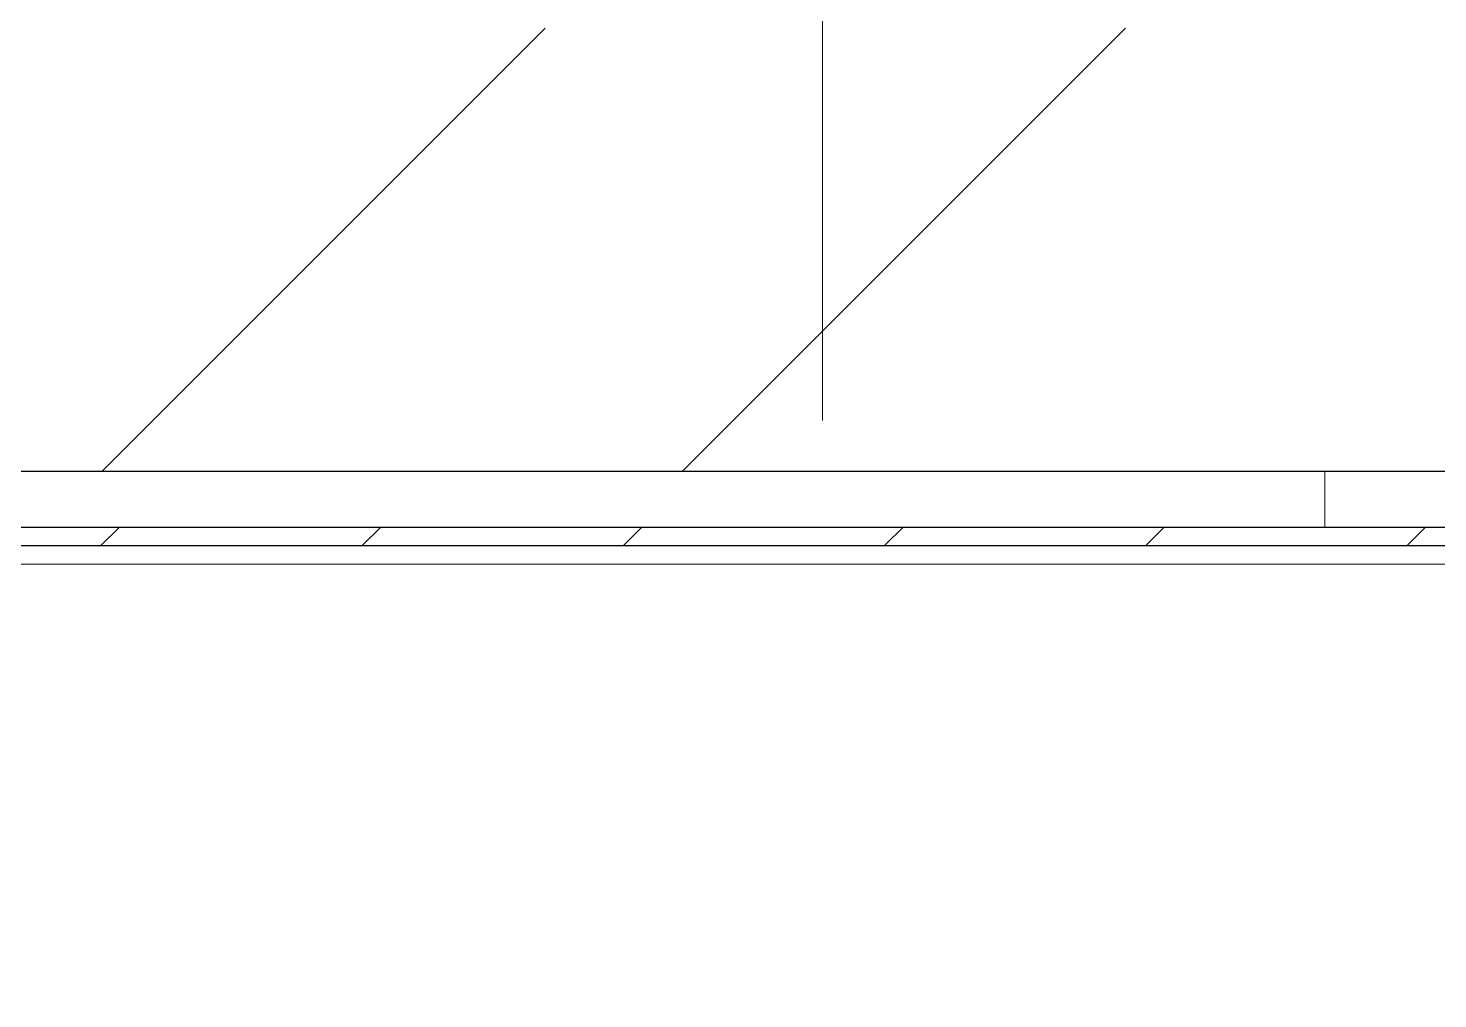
# Model space of a CAD drawing. Header units: millimetres. Extents: x -88595 to 880822, y -1054509 to -148035.
# Drawn here: x 313948.3 to 314329.8, y -277659.6 to -277396.9 of the extents above; entities that cross this region are included whole.
import ezdxf

# ---------------------------------------------------------------- set-up
doc = ezdxf.new("R2010")
doc.units = ezdxf.units.MM
doc.linetypes.add('ADSK_Линия сетки', pattern=[25, 20, -2.5, 0, -2.5])
for name, color, linetype, lineweight in [('Оборудование', 7, 'Continuous', 18), ('Ограждение', 7, 'Continuous', 9), ('Оси', 7, 'Continuous', 9), ('Стены наружные', 7, 'Continuous', 18)]:
    doc.layers.add(name, color=color, linetype=linetype, lineweight=lineweight)

# ---------------------------------------------------------------- blocks, each defined once
blk = doc.blocks.new('2 этаж')
at = {"layer": 'Ограждение'}
blk.add_line((343122.5, 650266.51), (345077.5, 650266.51), dxfattribs=at)
at = {"layer": 'Оси', "linetype": 'ADSK_Линия сетки', "ltscale": 100}
blk.add_line((343497.5, 697307.15), (343497.5, 631330.37), dxfattribs=at)
at = {"layer": 'Стены наружные', "linetype": 'Continuous', "lineweight": 9}
for p, q in [((343302.41, 650291.51), (343422.41, 650411.51)), ((343459.56, 650291.51), (343579.56, 650411.51)), ((343633.48, 650276.51), (343633.48, 650291.51)), ((343302.21, 650271.51), (343307.21, 650276.51)), ((343372.92, 650271.51), (343377.92, 650276.51)), ((343443.63, 650271.51), (343448.63, 650276.51)), ((343514.34, 650271.51), (343519.34, 650276.51)), ((343585.05, 650271.51), (343590.05, 650276.51)), ((343655.76, 650271.51), (343660.76, 650276.51))]:
    blk.add_line(p, q, dxfattribs=at)
at = {"layer": 'Стены наружные', "lineweight": 30}
for p, q in [((344921.5, 650291.51), (343147.5, 650291.51)), ((343132.5, 650276.51), (345087.5, 650276.51)), ((343127.5, 650271.51), (345082.5, 650271.51))]:
    blk.add_line(p, q, dxfattribs=at)

msp = doc.modelspace()

# ---------------------------------------------------------------- block references
at = {"layer": 'Оборудование', "color": 5, "true_color": 0x0000ff}
msp.add_blockref('2 этаж', (-29334.25, -927808.44), dxfattribs=at)

doc.saveas('drawing.dxf')
